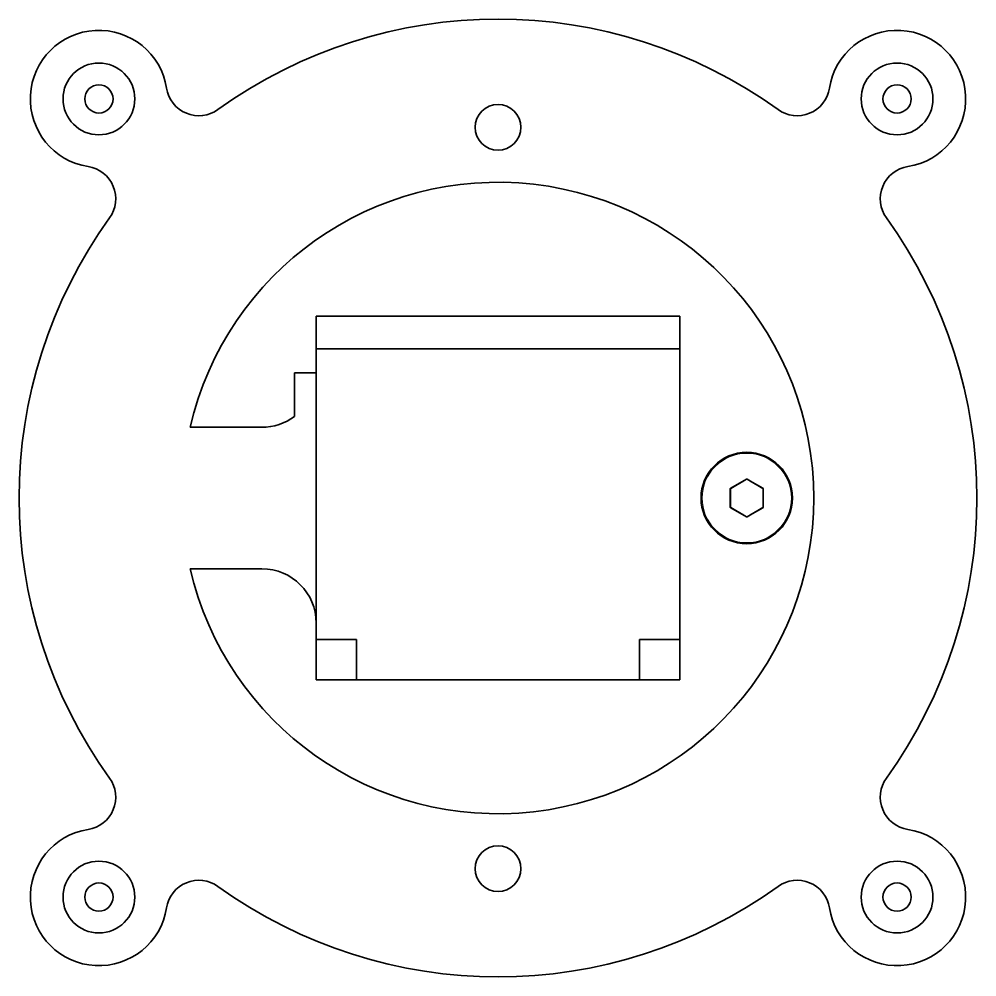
# Model space of a CAD drawing. Extents: x 475 to 928, y 301 to 581.
# Drawn here: x 550.5 to 638.5, y 376.5 to 464.5 of the extents above; entities that cross this region are included whole.
import ezdxf

# ---------------------------------------------------------------- set-up
doc = ezdxf.new("R2010")
doc.units = 0

msp = doc.modelspace()

# ---------------------------------------------------------------- linework, layer by layer
at = {"color": 7, "lineweight": 35}
for p, q in [((577.8, 437.2), (611.2, 437.2)), ((611.2, 403.8), (611.2, 437.2)), ((577.8, 434.2), (611.2, 434.2)), ((611.2, 407.5), (611.2, 434.2)), ((577.8, 432), (577.8, 409.007)), ((611.2, 403.8), (577.8, 403.8))]:
    msp.add_line(p, q, dxfattribs=at)
at = {"color": 7, "lineweight": 35, "ltscale": 0.13}
for p, q in [((577.8, 437.2), (577.8, 432)), ((577.8, 409), (577.8, 403.8))]:
    msp.add_line(p, q, dxfattribs=at)
at = {"color": 7, "lineweight": 35, "ltscale": 0.05}
msp.add_line((575.8, 432), (577.8, 432), dxfattribs=at)
at = {"color": 7, "lineweight": 35, "ltscale": 0.1}
msp.add_line((575.8, 432), (575.8, 428), dxfattribs=at)
at = {"color": 7, "lineweight": 35, "ltscale": 0.164384}
for p, q in [((572.8, 427), (566.225, 427)), ((572.8, 414), (566.225, 414))]:
    msp.add_line(p, q, dxfattribs=at)
at = {"color": 7, "lineweight": 13, "ltscale": 0.041857}
for p, q in [((617.306, 422.261), (615.856, 421.424)), ((615.856, 419.576), (617.306, 418.739))]:
    msp.add_line(p, q, dxfattribs=at)
at = {"color": 7, "lineweight": 35, "ltscale": 0.041858}
for p, q in [((617.331, 422.218), (615.881, 421.38)), ((618.831, 421.38), (617.381, 422.218)), ((615.856, 421.337), (615.856, 419.663)), ((618.856, 419.663), (618.856, 421.337)), ((615.881, 419.62), (617.331, 418.782)), ((617.381, 418.782), (618.831, 419.62))]:
    msp.add_line(p, q, dxfattribs=at)
at = {"color": 7, "lineweight": 13, "ltscale": 0.00125}
for p, q in [((617.306, 422.261), (617.331, 422.218)), ((617.406, 422.261), (617.381, 422.218)), ((618.856, 421.424), (618.831, 421.38)), ((618.906, 421.337), (618.856, 421.337)), ((615.856, 419.576), (615.881, 419.62)), ((618.856, 419.576), (618.831, 419.62)), ((618.906, 419.663), (618.856, 419.663)), ((617.306, 418.739), (617.331, 418.782)), ((617.406, 418.739), (617.381, 418.782))]:
    msp.add_line(p, q, dxfattribs=at)
at = {"color": 7, "lineweight": 13, "ltscale": 0.041858}
for p, q in [((618.856, 421.424), (617.406, 422.261)), ((615.806, 421.337), (615.806, 419.663)), ((618.906, 419.663), (618.906, 421.337)), ((617.406, 418.739), (618.856, 419.576))]:
    msp.add_line(p, q, dxfattribs=at)
at = {"color": 7, "lineweight": 13, "ltscale": 0.001251}
for p, q in [((615.806, 421.337), (615.856, 421.337)), ((615.806, 419.663), (615.856, 419.663))]:
    msp.add_line(p, q, dxfattribs=at)
at = {"color": 7, "lineweight": 13, "ltscale": 0.001249}
msp.add_line((615.856, 421.424), (615.881, 421.38), dxfattribs=at)
at = {"color": 7, "lineweight": 13, "ltscale": 0.001138}
for p, q in [((618.828, 421.304), (618.828, 421.35)), ((615.884, 419.696), (615.885, 419.65))]:
    msp.add_line(p, q, dxfattribs=at)
at = {"color": 7, "lineweight": 35, "ltscale": 0.0925}
for p, q in [((581.5, 407.5), (577.8, 407.5)), ((581.5, 407.5), (581.5, 403.8)), ((611.2, 407.5), (607.5, 407.5)), ((607.5, 407.5), (607.5, 403.8))]:
    msp.add_line(p, q, dxfattribs=at)
at = {"color": 7, "lineweight": 35}
for centre, radius in [((557.829, 457.171), 3.3), ((631.171, 457.171), 3.3), ((557.829, 457.171), 1.3), ((631.171, 457.171), 1.3), ((594.5, 454.563), 2.1), ((617.356, 420.5), 4.2), ((594.5, 386.437), 2.1), ((557.829, 383.829), 3.3), ((631.171, 383.829), 3.3), ((557.829, 383.829), 1.3), ((631.171, 383.829), 1.3)]:
    msp.add_circle(centre, radius, dxfattribs=at)
at = {"color": 7, "lineweight": 13}
msp.add_circle((617.356, 420.5), 4.1, dxfattribs=at)
at = {"color": 7, "lineweight": 35}
for centre, radius, start, end in [((594.5, 420.5), 44, 54.21142, 125.78858), ((557.829, 457.171), 6.3, 8.99797, 261.00203), ((631.171, 457.171), 6.3, 278.99797, 171.00202), ((567.015, 458.625), 3, 188.99798, 305.78858), ((621.985, 458.625), 3, 234.21142, 351.00203), ((556.375, 447.985), 3, 324.21142, 81.00203), ((632.625, 447.985), 3, 98.99797, 215.78857), ((594.5, 420.5), 29.013, 192.94635, 167.05365), ((594.5, 420.5), 44, 144.21143, 215.78857), ((594.5, 420.5), 44, 324.21142, 35.78858), ((572.8, 432), 5, 270, 306.8699), ((617.356, 422.174), 0.05, 60, 120), ((615.906, 421.337), 0.05, 120, 180.00001), ((618.806, 421.337), 0.05, 0, 60), ((615.906, 419.663), 0.05, 180.00001, 240), ((618.806, 419.663), 0.05, 300, 0), ((617.356, 418.826), 0.05, 240, 300), ((572.8, 409), 5, 360, 90), ((556.375, 393.015), 3, 278.99797, 35.78858), ((632.625, 393.015), 3, 144.21143, 261.00203), ((557.829, 383.829), 6.3, 98.99797, 351.00203), ((631.171, 383.829), 6.3, 188.99798, 81.00203), ((567.015, 382.375), 3, 54.21142, 171.00202), ((594.5, 420.5), 44, 234.21142, 305.78858), ((621.985, 382.375), 3, 8.99797, 125.78858)]:
    msp.add_arc(centre, radius, start, end, dxfattribs=at)
at = {"color": 7, "lineweight": 13}
for centre, radius, start, end in [((670.305, 328.791), 107.371, 119.54659, 120.45339), ((617.356, 422.174), 0.1, 60, 120), ((617.325, 422.186), 0.0333, 23.28105, 78.55879), ((563.797, 327.733), 108.593, 59.5517, 60.44829), ((615.906, 421.337), 0.1, 120, 180.00001), ((615.881, 421.316), 0.0333, 83.28106, 138.55879), ((615.912, 421.37), 0.0333, 161.44122, 216.71894), ((722.269, 420.502), 106.387, 179.54338, 180.43404), ((618.801, 421.37), 0.0333, 323.28106, 18.5588), ((512.221, 420.498), 106.61, 359.54434, 0.43315), ((618.806, 421.337), 0.1, 0, 60), ((615.906, 419.663), 0.1, 180.00001, 240), ((615.912, 419.63), 0.0333, 143.28106, 198.55879), ((670.302, 512.205), 107.367, 239.54658, 240.45341), ((563.798, 513.267), 108.593, 299.55169, 300.4483), ((618.832, 419.684), 0.0333, 263.28105, 318.55879), ((618.806, 419.663), 0.1, 300, 0), ((617.356, 418.826), 0.1, 240, 300), ((617.388, 418.814), 0.0333, 203.28105, 258.5588)]:
    msp.add_arc(centre, radius, start, end, dxfattribs=at)
for centre, major_axis, start_param, end_param in [((617.356, 422.174), (0.025, 0.0433), 6.283185, 7.406149), ((618.806, 421.337), (0.05, 0), 6.283185, 7.406149), ((615.906, 419.663), (-0.05, 0), 6.283185, 7.406149), ((618.806, 419.663), (0.025, -0.0433), 0, 1.122964), ((617.356, 418.826), (-0.025, -0.0433), 6.283185, 7.406149)]:
    msp.add_ellipse(centre, major_axis=major_axis, ratio=0.27735, start_param=start_param, end_param=end_param, dxfattribs=at)

doc.saveas('drawing.dxf')
